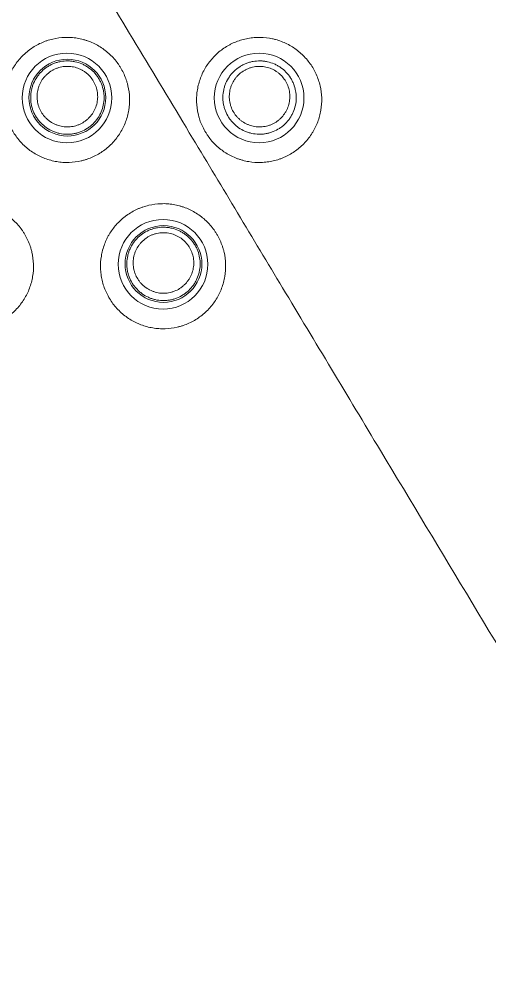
# Model space of a CAD drawing. Header units: millimetres. Extents: x 70151 to 230897, y 35202 to 113211.
# Drawn here: x 178046.19 to 178053.5, y 69169.8 to 69184.49 of the extents above; entities that cross this region are included whole.
import ezdxf

# ---------------------------------------------------------------- set-up
doc = ezdxf.new("R2010")
doc.units = ezdxf.units.MM
doc.header["$LTSCALE"] = 50
doc.layers.add('2-con', color=2, linetype='Continuous')
doc.layers.add('mark-B', color=2, linetype='Continuous', lineweight=20)

# ---------------------------------------------------------------- blocks, each defined once
blk = doc.blocks.new('무풍1WAY 대형')
at = {"layer": 'mark-B'}
for centre, radius in [((606.485, -421.226), 0.697), ((606.478, -421.23), 0.597), ((604.991, -423.813), 0.697), ((607.978, -423.813), 0.697), ((607.972, -423.818), 0.597)]:
    blk.add_circle(centre, radius, dxfattribs=at)
for points, knots in [([(572.565, -367.139), (574.049, -369.62), (577.024, -374.59), (581.484, -382.057), (585.953, -389.549), (590.429, -397.064), (594.256, -403.499), (597.2, -408.454), (598.983, -411.453), (600.87, -414.616), (602.41, -417.171), (603.866, -419.595), (604.839, -421.214), (605.834, -422.869), (606.85, -424.56), (607.655, -425.899), (608.44, -427.204), (609.459, -428.899), (610.544, -430.703), (611.565, -432.399), (612.402, -433.789), (613.131, -435.001), (614.275, -436.901), (616.913, -441.28), (621.157, -448.32), (624.792, -454.346), (626.609, -457.36)], [0, 0, 0, 0, 0.082173, 0.164629, 0.247365, 0.330382, 0.413678, 0.460685, 0.494678, 0.513157, 0.565744, 0.579792, 0.593839, 0.619662, 0.634913, 0.650164, 0.664277, 0.678389, 0.706654, 0.724414, 0.734957, 0.753014, 0.764846, 0.798371, 0.899185, 1, 1, 1, 1]), ([(605.512, -421.226), (605.51, -421.162), (605.514, -421.099), (605.53, -421.005), (605.536, -420.974), (605.553, -420.913), (605.563, -420.883), (605.596, -420.793), (605.624, -420.737), (605.674, -420.656), (605.692, -420.63), (605.731, -420.579), (605.752, -420.554), (605.817, -420.485), (605.864, -420.443), (605.942, -420.387), (605.969, -420.369), (606.025, -420.337), (606.081, -420.308), (606.14, -420.284), (606.186, -420.269), (606.201, -420.264), (606.232, -420.255), (606.248, -420.251), (606.326, -420.233), (606.389, -420.225), (606.485, -420.222), (606.517, -420.222), (606.565, -420.226), (606.581, -420.227), (606.613, -420.231), (606.629, -420.233), (606.708, -420.246), (606.769, -420.263), (606.844, -420.291), (606.859, -420.297), (606.888, -420.31), (606.903, -420.317), (606.946, -420.338), (606.974, -420.354), (607.055, -420.405), (607.105, -420.444), (607.175, -420.51), (607.197, -420.533), (607.239, -420.581), (607.278, -420.63), (607.312, -420.684), (607.344, -420.739), (607.358, -420.768), (607.397, -420.855), (607.418, -420.914), (607.435, -420.992), (607.439, -421.007), (607.444, -421.038), (607.447, -421.054), (607.453, -421.102), (607.455, -421.133), (607.458, -421.228), (607.454, -421.291), (607.441, -421.369), (607.438, -421.385), (607.432, -421.416), (607.42, -421.463), (607.396, -421.538), (607.371, -421.596), (607.35, -421.638), (607.343, -421.653), (607.328, -421.68), (607.32, -421.694), (607.277, -421.762), (607.239, -421.813), (607.174, -421.882), (607.151, -421.904), (607.115, -421.936), (607.103, -421.946), (607.078, -421.966), (607.065, -421.976), (607, -422.023), (606.945, -422.055), (606.873, -422.088), (606.858, -422.094), (606.828, -422.106), (606.813, -422.111), (606.767, -422.127), (606.737, -422.136), (606.644, -422.157), (606.58, -422.166), (606.5, -422.168), (606.484, -422.169), (606.452, -422.168), (606.403, -422.166), (606.324, -422.157), (606.262, -422.143), (606.216, -422.131), (606.2, -422.126), (606.17, -422.116), (606.154, -422.111), (606.079, -422.082), (606.022, -422.054), (605.941, -422.003), (605.915, -421.985), (605.864, -421.946), (605.84, -421.925), (605.771, -421.86), (605.729, -421.812), (605.683, -421.747), (605.674, -421.734), (605.657, -421.707), (605.632, -421.666), (605.596, -421.595), (605.573, -421.537), (605.558, -421.492), (605.553, -421.476), (605.544, -421.446), (605.54, -421.43), (605.522, -421.353), (605.514, -421.289), (605.512, -421.226)], [0, 0, 0, 0, 0.03125, 0.03125, 0.046875, 0.046875, 0.0625, 0.0625, 0.09375, 0.09375, 0.109375, 0.109375, 0.125, 0.125, 0.15625, 0.15625, 0.171875, 0.171875, 0.1875, 0.203125, 0.203125, 0.210938, 0.210938, 0.21875, 0.21875, 0.25, 0.25, 0.265625, 0.265625, 0.273438, 0.273438, 0.28125, 0.28125, 0.3125, 0.3125, 0.320313, 0.320313, 0.328125, 0.328125, 0.34375, 0.34375, 0.375, 0.375, 0.390625, 0.390625, 0.40625, 0.421875, 0.421875, 0.4375, 0.4375, 0.46875, 0.46875, 0.476563, 0.476563, 0.484375, 0.484375, 0.5, 0.5, 0.53125, 0.53125, 0.539063, 0.539063, 0.546875, 0.5625, 0.578125, 0.578125, 0.585938, 0.585938, 0.59375, 0.59375, 0.625, 0.625, 0.640625, 0.640625, 0.648438, 0.648438, 0.65625, 0.65625, 0.6875, 0.6875, 0.695313, 0.695313, 0.703125, 0.703125, 0.71875, 0.71875, 0.75, 0.75, 0.757812, 0.757812, 0.765625, 0.78125, 0.796875, 0.796875, 0.804687, 0.804687, 0.8125, 0.8125, 0.84375, 0.84375, 0.859375, 0.859375, 0.875, 0.875, 0.90625, 0.90625, 0.914063, 0.914063, 0.921875, 0.9375, 0.953125, 0.953125, 0.960938, 0.960938, 0.96875, 0.96875, 1, 1, 1, 1]), ([(608.499, -421.226), (608.497, -421.162), (608.501, -421.099), (608.517, -421.005), (608.523, -420.974), (608.54, -420.913), (608.55, -420.882), (608.583, -420.793), (608.611, -420.737), (608.661, -420.656), (608.679, -420.63), (608.718, -420.579), (608.739, -420.554), (608.804, -420.485), (608.852, -420.443), (608.93, -420.387), (608.957, -420.369), (609.012, -420.337), (609.069, -420.308), (609.128, -420.285), (609.173, -420.269), (609.189, -420.264), (609.219, -420.256), (609.235, -420.252), (609.314, -420.233), (609.377, -420.225), (609.472, -420.222), (609.504, -420.223), (609.552, -420.226), (609.569, -420.228), (609.601, -420.231), (609.616, -420.234), (609.695, -420.247), (609.757, -420.264), (609.831, -420.292), (609.846, -420.298), (609.876, -420.311), (609.89, -420.318), (609.933, -420.339), (609.961, -420.355), (610.042, -420.405), (610.092, -420.444), (610.162, -420.51), (610.184, -420.534), (610.226, -420.581), (610.265, -420.631), (610.299, -420.685), (610.331, -420.74), (610.345, -420.769), (610.384, -420.855), (610.405, -420.915), (610.422, -420.992), (610.425, -421.008), (610.431, -421.039), (610.434, -421.055), (610.44, -421.102), (610.442, -421.134), (610.445, -421.229), (610.441, -421.292), (610.428, -421.37), (610.425, -421.386), (610.418, -421.417), (610.407, -421.463), (610.383, -421.539), (610.358, -421.597), (610.337, -421.639), (610.33, -421.653), (610.314, -421.681), (610.306, -421.695), (610.264, -421.763), (610.225, -421.814), (610.16, -421.883), (610.138, -421.905), (610.102, -421.937), (610.089, -421.947), (610.064, -421.967), (610.051, -421.977), (609.987, -422.023), (609.932, -422.055), (609.859, -422.088), (609.844, -422.095), (609.814, -422.106), (609.799, -422.112), (609.754, -422.127), (609.723, -422.136), (609.63, -422.158), (609.566, -422.166), (609.486, -422.169), (609.47, -422.169), (609.438, -422.168), (609.39, -422.166), (609.311, -422.157), (609.248, -422.143), (609.202, -422.131), (609.187, -422.126), (609.156, -422.116), (609.141, -422.111), (609.066, -422.083), (609.009, -422.054), (608.928, -422.003), (608.902, -421.985), (608.851, -421.946), (608.827, -421.925), (608.757, -421.86), (608.716, -421.812), (608.669, -421.747), (608.661, -421.734), (608.643, -421.707), (608.619, -421.666), (608.583, -421.595), (608.56, -421.537), (608.544, -421.492), (608.54, -421.476), (608.531, -421.446), (608.527, -421.43), (608.509, -421.353), (608.501, -421.289), (608.499, -421.226)], [0, 0, 0, 0, 0.03125, 0.03125, 0.046875, 0.046875, 0.0625, 0.0625, 0.09375, 0.09375, 0.109375, 0.109375, 0.125, 0.125, 0.15625, 0.15625, 0.171875, 0.171875, 0.1875, 0.203125, 0.203125, 0.210937, 0.210937, 0.21875, 0.21875, 0.25, 0.25, 0.265625, 0.265625, 0.273438, 0.273438, 0.28125, 0.28125, 0.3125, 0.3125, 0.320313, 0.320313, 0.328125, 0.328125, 0.34375, 0.34375, 0.375, 0.375, 0.390625, 0.390625, 0.40625, 0.421875, 0.421875, 0.4375, 0.4375, 0.46875, 0.46875, 0.476563, 0.476563, 0.484375, 0.484375, 0.5, 0.5, 0.53125, 0.53125, 0.539063, 0.539063, 0.546875, 0.5625, 0.578125, 0.578125, 0.585938, 0.585938, 0.59375, 0.59375, 0.625, 0.625, 0.640625, 0.640625, 0.648438, 0.648438, 0.65625, 0.65625, 0.6875, 0.6875, 0.695313, 0.695313, 0.703125, 0.703125, 0.71875, 0.71875, 0.75, 0.75, 0.757813, 0.757813, 0.765625, 0.78125, 0.796875, 0.796875, 0.804688, 0.804688, 0.8125, 0.8125, 0.84375, 0.84375, 0.859375, 0.859375, 0.875, 0.875, 0.90625, 0.90625, 0.914063, 0.914063, 0.921875, 0.9375, 0.953125, 0.953125, 0.960938, 0.960938, 0.96875, 0.96875, 1, 1, 1, 1]), ([(606.063, -421.622), (606.037, -421.595), (606.014, -421.565), (605.984, -421.518), (605.975, -421.501), (605.959, -421.468), (605.951, -421.451), (605.932, -421.399), (605.922, -421.363), (605.913, -421.308), (605.91, -421.289), (605.908, -421.252), (605.908, -421.233), (605.909, -421.178), (605.914, -421.141), (605.931, -421.068), (605.942, -421.032), (605.965, -420.982), (605.974, -420.965), (605.992, -420.933), (606.002, -420.917), (606.035, -420.871), (606.059, -420.843), (606.1, -420.805), (606.114, -420.792), (606.144, -420.769), (606.159, -420.759), (606.206, -420.729), (606.24, -420.712), (606.292, -420.692), (606.31, -420.686), (606.346, -420.676), (606.383, -420.668), (606.42, -420.664), (606.448, -420.662), (606.457, -420.661), (606.476, -420.661), (606.486, -420.661), (606.533, -420.663), (606.57, -420.667), (606.624, -420.68), (606.642, -420.685), (606.669, -420.694), (606.678, -420.697), (606.695, -420.704), (606.704, -420.708), (606.747, -420.727), (606.779, -420.745), (606.825, -420.778), (606.84, -420.79), (606.868, -420.815), (606.881, -420.828), (606.907, -420.855), (606.919, -420.869), (606.942, -420.899), (606.953, -420.914), (606.982, -420.962), (606.999, -420.995), (607.015, -421.039), (607.018, -421.048), (607.024, -421.065), (607.032, -421.092), (607.042, -421.137), (607.046, -421.174), (607.049, -421.211), (607.049, -421.23), (607.047, -421.286), (607.042, -421.323), (607.03, -421.377), (607.025, -421.395), (607.013, -421.431), (607.006, -421.448), (606.983, -421.499), (606.965, -421.531), (606.933, -421.577), (606.921, -421.592), (606.896, -421.62), (606.883, -421.633), (606.843, -421.672), (606.813, -421.695), (606.75, -421.735), (606.716, -421.751), (606.664, -421.771), (606.646, -421.777), (606.61, -421.787), (606.591, -421.791), (606.536, -421.8), (606.499, -421.803), (606.443, -421.801), (606.424, -421.8), (606.386, -421.795), (606.368, -421.791), (606.313, -421.779), (606.278, -421.767), (606.235, -421.748), (606.227, -421.744), (606.21, -421.735), (606.185, -421.722), (606.162, -421.706), (606.116, -421.674), (606.088, -421.65), (606.063, -421.622)], [0, 0, 0, 0, 0.03125, 0.03125, 0.046875, 0.046875, 0.0625, 0.0625, 0.09375, 0.09375, 0.109375, 0.109375, 0.125, 0.125, 0.15625, 0.15625, 0.1875, 0.1875, 0.203125, 0.203125, 0.21875, 0.21875, 0.25, 0.25, 0.265625, 0.265625, 0.28125, 0.28125, 0.3125, 0.3125, 0.328125, 0.328125, 0.34375, 0.359375, 0.359375, 0.367188, 0.367188, 0.375, 0.375, 0.40625, 0.40625, 0.421875, 0.421875, 0.429688, 0.429688, 0.4375, 0.4375, 0.46875, 0.46875, 0.484375, 0.484375, 0.5, 0.5, 0.515625, 0.515625, 0.53125, 0.53125, 0.5625, 0.5625, 0.570313, 0.570313, 0.578125, 0.59375, 0.609375, 0.609375, 0.625, 0.625, 0.65625, 0.65625, 0.671875, 0.671875, 0.6875, 0.6875, 0.71875, 0.71875, 0.734375, 0.734375, 0.75, 0.75, 0.78125, 0.78125, 0.8125, 0.8125, 0.828125, 0.828125, 0.84375, 0.84375, 0.875, 0.875, 0.890625, 0.890625, 0.90625, 0.90625, 0.9375, 0.9375, 0.945312, 0.945312, 0.953125, 0.96875, 0.96875, 1, 1, 1, 1]), ([(606.135, -421.568), (606.146, -421.58), (606.157, -421.591), (606.18, -421.611), (606.204, -421.63), (606.23, -421.647), (606.257, -421.662), (606.271, -421.669), (606.313, -421.688), (606.343, -421.698), (606.388, -421.708), (606.403, -421.711), (606.434, -421.715), (606.449, -421.716), (606.496, -421.718), (606.527, -421.715), (606.572, -421.708), (606.588, -421.704), (606.618, -421.696), (606.647, -421.686), (606.675, -421.674), (606.703, -421.66), (606.716, -421.653), (606.756, -421.628), (606.78, -421.609), (606.813, -421.577), (606.824, -421.566), (606.844, -421.543), (606.854, -421.53), (606.881, -421.493), (606.896, -421.466), (606.914, -421.424), (606.92, -421.41), (606.93, -421.38), (606.934, -421.366), (606.944, -421.321), (606.948, -421.291), (606.949, -421.244), (606.949, -421.229), (606.947, -421.198), (606.943, -421.168), (606.937, -421.138), (606.929, -421.109), (606.924, -421.094), (606.908, -421.05), (606.894, -421.023), (606.87, -420.984), (606.861, -420.971), (606.842, -420.947), (606.832, -420.935), (606.811, -420.912), (606.8, -420.902), (606.777, -420.881), (606.764, -420.872), (606.727, -420.845), (606.7, -420.829), (606.658, -420.81), (606.643, -420.805), (606.614, -420.795), (606.599, -420.791), (606.554, -420.78), (606.523, -420.776), (606.476, -420.775), (606.461, -420.775), (606.43, -420.777), (606.399, -420.781), (606.369, -420.788), (606.339, -420.796), (606.324, -420.801), (606.281, -420.818), (606.253, -420.831), (606.214, -420.856), (606.201, -420.865), (606.177, -420.884), (606.165, -420.894), (606.132, -420.926), (606.112, -420.949), (606.085, -420.987), (606.077, -421), (606.061, -421.027), (606.054, -421.04), (606.036, -421.082), (606.026, -421.111), (606.012, -421.172), (606.008, -421.202), (606.007, -421.248), (606.007, -421.263), (606.01, -421.294), (606.011, -421.309), (606.019, -421.354), (606.027, -421.384), (606.043, -421.427), (606.049, -421.441), (606.063, -421.469), (606.071, -421.482), (606.095, -421.521), (606.114, -421.546), (606.135, -421.568)], [0, 0, 0, 0, 0.015625, 0.015625, 0.03125, 0.046875, 0.046875, 0.0625, 0.0625, 0.09375, 0.09375, 0.109375, 0.109375, 0.125, 0.125, 0.15625, 0.15625, 0.171875, 0.171875, 0.1875, 0.203125, 0.203125, 0.21875, 0.21875, 0.25, 0.25, 0.265625, 0.265625, 0.28125, 0.28125, 0.3125, 0.3125, 0.328125, 0.328125, 0.34375, 0.34375, 0.375, 0.375, 0.390625, 0.390625, 0.40625, 0.421875, 0.421875, 0.4375, 0.4375, 0.46875, 0.46875, 0.484375, 0.484375, 0.5, 0.5, 0.515625, 0.515625, 0.53125, 0.53125, 0.5625, 0.5625, 0.578125, 0.578125, 0.59375, 0.59375, 0.625, 0.625, 0.640625, 0.640625, 0.65625, 0.671875, 0.671875, 0.6875, 0.6875, 0.71875, 0.71875, 0.734375, 0.734375, 0.75, 0.75, 0.78125, 0.78125, 0.796875, 0.796875, 0.8125, 0.8125, 0.84375, 0.84375, 0.875, 0.875, 0.890625, 0.890625, 0.90625, 0.90625, 0.9375, 0.9375, 0.953125, 0.953125, 0.96875, 0.96875, 1, 1, 1, 1]), ([(604.019, -423.813), (604.021, -423.877), (604.029, -423.939), (604.05, -424.032), (604.059, -424.062), (604.079, -424.122), (604.091, -424.152), (604.13, -424.239), (604.161, -424.294), (604.216, -424.371), (604.236, -424.397), (604.278, -424.445), (604.3, -424.468), (604.37, -424.533), (604.42, -424.572), (604.501, -424.623), (604.529, -424.639), (604.587, -424.668), (604.645, -424.693), (604.705, -424.713), (604.752, -424.725), (604.767, -424.729), (604.799, -424.736), (604.815, -424.739), (604.894, -424.752), (604.958, -424.757), (605.053, -424.754), (605.085, -424.751), (605.133, -424.745), (605.149, -424.742), (605.181, -424.736), (605.196, -424.733), (605.274, -424.715), (605.335, -424.695), (605.407, -424.661), (605.422, -424.654), (605.45, -424.64), (605.465, -424.632), (605.506, -424.608), (605.533, -424.591), (605.61, -424.535), (605.658, -424.493), (605.724, -424.423), (605.744, -424.398), (605.783, -424.348), (605.819, -424.296), (605.85, -424.24), (605.878, -424.183), (605.89, -424.154), (605.924, -424.064), (605.94, -424.003), (605.953, -423.925), (605.955, -423.91), (605.959, -423.878), (605.96, -423.862), (605.964, -423.815), (605.964, -423.783), (605.961, -423.688), (605.953, -423.626), (605.935, -423.548), (605.931, -423.533), (605.923, -423.502), (605.909, -423.456), (605.88, -423.383), (605.851, -423.326), (605.828, -423.285), (605.819, -423.272), (605.802, -423.245), (605.793, -423.231), (605.747, -423.166), (605.705, -423.118), (605.636, -423.053), (605.612, -423.032), (605.574, -423.003), (605.561, -422.993), (605.535, -422.975), (605.521, -422.966), (605.454, -422.924), (605.397, -422.895), (605.322, -422.867), (605.307, -422.861), (605.277, -422.852), (605.261, -422.847), (605.214, -422.834), (605.183, -422.827), (605.089, -422.812), (605.025, -422.807), (604.945, -422.81), (604.929, -422.811), (604.896, -422.813), (604.849, -422.818), (604.77, -422.832), (604.709, -422.85), (604.663, -422.865), (604.648, -422.871), (604.618, -422.883), (604.603, -422.889), (604.53, -422.922), (604.475, -422.954), (604.398, -423.01), (604.373, -423.03), (604.325, -423.072), (604.302, -423.094), (604.237, -423.164), (604.198, -423.214), (604.156, -423.282), (604.148, -423.296), (604.132, -423.324), (604.11, -423.366), (604.079, -423.439), (604.06, -423.499), (604.047, -423.545), (604.044, -423.56), (604.037, -423.591), (604.034, -423.607), (604.021, -423.686), (604.017, -423.749), (604.019, -423.813)], [0, 0, 0, 0, 0.03125, 0.03125, 0.046875, 0.046875, 0.0625, 0.0625, 0.09375, 0.09375, 0.109375, 0.109375, 0.125, 0.125, 0.15625, 0.15625, 0.171875, 0.171875, 0.1875, 0.203125, 0.203125, 0.210938, 0.210938, 0.21875, 0.21875, 0.25, 0.25, 0.265625, 0.265625, 0.273438, 0.273438, 0.28125, 0.28125, 0.3125, 0.3125, 0.320313, 0.320313, 0.328125, 0.328125, 0.34375, 0.34375, 0.375, 0.375, 0.390625, 0.390625, 0.40625, 0.421875, 0.421875, 0.4375, 0.4375, 0.46875, 0.46875, 0.476563, 0.476563, 0.484375, 0.484375, 0.5, 0.5, 0.53125, 0.53125, 0.539063, 0.539063, 0.546875, 0.5625, 0.578125, 0.578125, 0.585938, 0.585938, 0.59375, 0.59375, 0.625, 0.625, 0.640625, 0.640625, 0.648438, 0.648438, 0.65625, 0.65625, 0.6875, 0.6875, 0.695313, 0.695313, 0.703125, 0.703125, 0.71875, 0.71875, 0.75, 0.75, 0.757813, 0.757813, 0.765625, 0.78125, 0.796875, 0.796875, 0.804688, 0.804688, 0.8125, 0.8125, 0.84375, 0.84375, 0.859375, 0.859375, 0.875, 0.875, 0.90625, 0.90625, 0.914063, 0.914063, 0.921875, 0.9375, 0.953125, 0.953125, 0.960938, 0.960938, 0.96875, 0.96875, 1, 1, 1, 1]), ([(607.006, -423.813), (607.004, -423.749), (607.008, -423.686), (607.023, -423.593), (607.03, -423.562), (607.046, -423.5), (607.056, -423.47), (607.09, -423.381), (607.118, -423.324), (607.168, -423.243), (607.186, -423.217), (607.225, -423.166), (607.245, -423.141), (607.31, -423.072), (607.358, -423.03), (607.435, -422.974), (607.463, -422.956), (607.518, -422.924), (607.575, -422.895), (607.634, -422.871), (607.679, -422.856), (607.694, -422.851), (607.725, -422.842), (607.741, -422.838), (607.819, -422.82), (607.883, -422.812), (607.978, -422.809), (608.01, -422.809), (608.058, -422.812), (608.074, -422.814), (608.106, -422.817), (608.122, -422.82), (608.201, -422.833), (608.263, -422.849), (608.337, -422.878), (608.352, -422.884), (608.382, -422.897), (608.396, -422.904), (608.439, -422.925), (608.467, -422.941), (608.548, -422.991), (608.598, -423.03), (608.668, -423.096), (608.691, -423.119), (608.732, -423.167), (608.771, -423.217), (608.806, -423.27), (608.837, -423.325), (608.852, -423.354), (608.891, -423.441), (608.911, -423.501), (608.929, -423.578), (608.932, -423.593), (608.938, -423.625), (608.94, -423.64), (608.947, -423.688), (608.949, -423.719), (608.952, -423.814), (608.948, -423.877), (608.935, -423.955), (608.932, -423.971), (608.926, -424.002), (608.914, -424.049), (608.89, -424.124), (608.865, -424.182), (608.844, -424.225), (608.837, -424.239), (608.822, -424.267), (608.814, -424.281), (608.772, -424.349), (608.733, -424.399), (608.668, -424.469), (608.646, -424.491), (608.61, -424.522), (608.597, -424.533), (608.572, -424.553), (608.559, -424.562), (608.495, -424.609), (608.44, -424.641), (608.367, -424.674), (608.352, -424.68), (608.323, -424.692), (608.307, -424.698), (608.262, -424.714), (608.231, -424.722), (608.138, -424.744), (608.075, -424.753), (607.994, -424.755), (607.978, -424.755), (607.946, -424.755), (607.898, -424.753), (607.819, -424.744), (607.756, -424.73), (607.71, -424.718), (607.695, -424.713), (607.664, -424.703), (607.649, -424.698), (607.574, -424.669), (607.517, -424.641), (607.436, -424.59), (607.409, -424.572), (607.358, -424.533), (607.334, -424.512), (607.265, -424.447), (607.223, -424.399), (607.177, -424.334), (607.168, -424.321), (607.151, -424.294), (607.126, -424.253), (607.09, -424.183), (607.067, -424.124), (607.052, -424.079), (607.047, -424.064), (607.038, -424.033), (607.034, -424.018), (607.016, -423.94), (607.008, -423.877), (607.006, -423.813)], [0, 0, 0, 0, 0.03125, 0.03125, 0.046875, 0.046875, 0.0625, 0.0625, 0.09375, 0.09375, 0.109375, 0.109375, 0.125, 0.125, 0.15625, 0.15625, 0.171875, 0.171875, 0.1875, 0.203125, 0.203125, 0.210938, 0.210938, 0.21875, 0.21875, 0.25, 0.25, 0.265625, 0.265625, 0.273438, 0.273438, 0.28125, 0.28125, 0.3125, 0.3125, 0.320313, 0.320313, 0.328125, 0.328125, 0.34375, 0.34375, 0.375, 0.375, 0.390625, 0.390625, 0.40625, 0.421875, 0.421875, 0.4375, 0.4375, 0.46875, 0.46875, 0.476563, 0.476563, 0.484375, 0.484375, 0.5, 0.5, 0.53125, 0.53125, 0.539063, 0.539063, 0.546875, 0.5625, 0.578125, 0.578125, 0.585937, 0.585937, 0.59375, 0.59375, 0.625, 0.625, 0.640625, 0.640625, 0.648437, 0.648437, 0.65625, 0.65625, 0.6875, 0.6875, 0.695312, 0.695312, 0.703125, 0.703125, 0.71875, 0.71875, 0.75, 0.75, 0.757812, 0.757812, 0.765625, 0.78125, 0.796875, 0.796875, 0.804687, 0.804687, 0.8125, 0.8125, 0.84375, 0.84375, 0.859375, 0.859375, 0.875, 0.875, 0.90625, 0.90625, 0.914062, 0.914062, 0.921875, 0.9375, 0.953125, 0.953125, 0.960937, 0.960937, 0.96875, 0.96875, 1, 1, 1, 1]), ([(604.574, -424.215), (604.547, -424.187), (604.524, -424.158), (604.494, -424.111), (604.485, -424.095), (604.468, -424.061), (604.46, -424.044), (604.44, -423.992), (604.43, -423.957), (604.42, -423.902), (604.417, -423.883), (604.414, -423.846), (604.414, -423.827), (604.415, -423.772), (604.419, -423.735), (604.435, -423.662), (604.446, -423.626), (604.468, -423.575), (604.476, -423.559), (604.495, -423.526), (604.505, -423.51), (604.536, -423.464), (604.56, -423.435), (604.601, -423.397), (604.615, -423.384), (604.644, -423.361), (604.659, -423.35), (604.706, -423.319), (604.739, -423.302), (604.792, -423.282), (604.81, -423.276), (604.846, -423.265), (604.882, -423.257), (604.919, -423.252), (604.947, -423.25), (604.956, -423.249), (604.975, -423.248), (604.985, -423.248), (605.032, -423.249), (605.069, -423.254), (605.124, -423.265), (605.142, -423.27), (605.169, -423.279), (605.178, -423.282), (605.195, -423.289), (605.204, -423.292), (605.247, -423.311), (605.279, -423.329), (605.325, -423.361), (605.34, -423.373), (605.369, -423.397), (605.383, -423.41), (605.409, -423.437), (605.421, -423.451), (605.444, -423.481), (605.455, -423.496), (605.485, -423.543), (605.502, -423.576), (605.519, -423.62), (605.522, -423.628), (605.528, -423.646), (605.536, -423.673), (605.547, -423.718), (605.552, -423.755), (605.554, -423.792), (605.555, -423.811), (605.554, -423.867), (605.55, -423.903), (605.538, -423.958), (605.533, -423.976), (605.522, -424.011), (605.515, -424.029), (605.493, -424.08), (605.475, -424.112), (605.443, -424.159), (605.432, -424.174), (605.407, -424.202), (605.395, -424.216), (605.355, -424.254), (605.325, -424.278), (605.278, -424.308), (605.262, -424.318), (605.228, -424.335), (605.194, -424.35), (605.159, -424.362), (605.123, -424.373), (605.104, -424.377), (605.049, -424.387), (605.012, -424.39), (604.956, -424.389), (604.937, -424.388), (604.899, -424.383), (604.881, -424.38), (604.826, -424.368), (604.791, -424.357), (604.748, -424.338), (604.739, -424.334), (604.722, -424.326), (604.697, -424.312), (604.674, -424.298), (604.628, -424.266), (604.6, -424.242), (604.574, -424.215)], [0, 0, 0, 0, 0.03125, 0.03125, 0.046875, 0.046875, 0.0625, 0.0625, 0.09375, 0.09375, 0.109375, 0.109375, 0.125, 0.125, 0.15625, 0.15625, 0.1875, 0.1875, 0.203125, 0.203125, 0.21875, 0.21875, 0.25, 0.25, 0.265625, 0.265625, 0.28125, 0.28125, 0.3125, 0.3125, 0.328125, 0.328125, 0.34375, 0.359375, 0.359375, 0.367187, 0.367187, 0.375, 0.375, 0.40625, 0.40625, 0.421875, 0.421875, 0.429687, 0.429687, 0.4375, 0.4375, 0.46875, 0.46875, 0.484375, 0.484375, 0.5, 0.5, 0.515625, 0.515625, 0.53125, 0.53125, 0.5625, 0.5625, 0.570312, 0.570312, 0.578125, 0.59375, 0.609375, 0.609375, 0.625, 0.625, 0.65625, 0.65625, 0.671875, 0.671875, 0.6875, 0.6875, 0.71875, 0.71875, 0.734375, 0.734375, 0.75, 0.75, 0.78125, 0.78125, 0.796875, 0.796875, 0.8125, 0.828125, 0.828125, 0.84375, 0.84375, 0.875, 0.875, 0.890625, 0.890625, 0.90625, 0.90625, 0.9375, 0.9375, 0.945312, 0.945312, 0.953125, 0.96875, 0.96875, 1, 1, 1, 1]), ([(607.563, -424.217), (607.537, -424.19), (607.514, -424.161), (607.483, -424.114), (607.474, -424.098), (607.457, -424.064), (607.449, -424.047), (607.428, -423.996), (607.418, -423.96), (607.408, -423.905), (607.405, -423.886), (607.402, -423.849), (607.401, -423.831), (607.402, -423.775), (607.406, -423.738), (607.421, -423.665), (607.433, -423.629), (607.454, -423.578), (607.463, -423.562), (607.48, -423.529), (607.49, -423.513), (607.522, -423.466), (607.546, -423.438), (607.586, -423.399), (607.6, -423.386), (607.629, -423.363), (607.644, -423.352), (607.691, -423.321), (607.724, -423.304), (607.776, -423.283), (607.794, -423.277), (607.83, -423.266), (607.866, -423.257), (607.903, -423.252), (607.931, -423.25), (607.941, -423.249), (607.959, -423.249), (607.969, -423.248), (608.016, -423.249), (608.053, -423.253), (608.108, -423.265), (608.126, -423.269), (608.153, -423.278), (608.162, -423.281), (608.18, -423.288), (608.188, -423.291), (608.231, -423.309), (608.264, -423.327), (608.31, -423.359), (608.325, -423.371), (608.354, -423.395), (608.368, -423.408), (608.394, -423.435), (608.406, -423.449), (608.43, -423.478), (608.441, -423.493), (608.471, -423.54), (608.488, -423.573), (608.505, -423.616), (608.509, -423.625), (608.515, -423.643), (608.523, -423.67), (608.534, -423.715), (608.539, -423.751), (608.542, -423.788), (608.542, -423.807), (608.542, -423.863), (608.538, -423.9), (608.526, -423.955), (608.522, -423.973), (608.51, -424.008), (608.504, -424.026), (608.482, -424.077), (608.464, -424.11), (608.432, -424.156), (608.421, -424.171), (608.397, -424.2), (608.384, -424.213), (608.345, -424.252), (608.316, -424.276), (608.268, -424.307), (608.252, -424.316), (608.219, -424.333), (608.185, -424.349), (608.15, -424.361), (608.114, -424.372), (608.095, -424.376), (608.04, -424.386), (608.003, -424.39), (607.947, -424.389), (607.928, -424.388), (607.89, -424.384), (607.872, -424.381), (607.817, -424.369), (607.781, -424.358), (607.738, -424.339), (607.73, -424.335), (607.713, -424.327), (607.688, -424.314), (607.664, -424.299), (607.618, -424.268), (607.59, -424.244), (607.563, -424.217)], [0, 0, 0, 0, 0.03125, 0.03125, 0.046875, 0.046875, 0.0625, 0.0625, 0.09375, 0.09375, 0.109375, 0.109375, 0.125, 0.125, 0.15625, 0.15625, 0.1875, 0.1875, 0.203125, 0.203125, 0.21875, 0.21875, 0.25, 0.25, 0.265625, 0.265625, 0.28125, 0.28125, 0.3125, 0.3125, 0.328125, 0.328125, 0.34375, 0.359375, 0.359375, 0.367188, 0.367188, 0.375, 0.375, 0.40625, 0.40625, 0.421875, 0.421875, 0.429688, 0.429688, 0.4375, 0.4375, 0.46875, 0.46875, 0.484375, 0.484375, 0.5, 0.5, 0.515625, 0.515625, 0.53125, 0.53125, 0.5625, 0.5625, 0.570313, 0.570313, 0.578125, 0.59375, 0.609375, 0.609375, 0.625, 0.625, 0.65625, 0.65625, 0.671875, 0.671875, 0.6875, 0.6875, 0.71875, 0.71875, 0.734375, 0.734375, 0.75, 0.75, 0.78125, 0.78125, 0.796875, 0.796875, 0.8125, 0.828125, 0.828125, 0.84375, 0.84375, 0.875, 0.875, 0.890625, 0.890625, 0.90625, 0.90625, 0.9375, 0.9375, 0.945313, 0.945313, 0.953125, 0.96875, 0.96875, 1, 1, 1, 1]), ([(604.645, -424.16), (604.656, -424.171), (604.667, -424.182), (604.691, -424.202), (604.715, -424.221), (604.741, -424.237), (604.768, -424.252), (604.782, -424.259), (604.825, -424.278), (604.854, -424.287), (604.9, -424.297), (604.915, -424.3), (604.946, -424.303), (604.961, -424.304), (605.008, -424.305), (605.039, -424.302), (605.084, -424.294), (605.1, -424.29), (605.129, -424.282), (605.159, -424.272), (605.187, -424.259), (605.214, -424.245), (605.228, -424.237), (605.267, -424.212), (605.291, -424.193), (605.324, -424.16), (605.334, -424.149), (605.354, -424.126), (605.364, -424.113), (605.39, -424.075), (605.405, -424.048), (605.423, -424.006), (605.428, -423.992), (605.438, -423.962), (605.442, -423.948), (605.451, -423.903), (605.455, -423.872), (605.455, -423.826), (605.455, -423.811), (605.452, -423.78), (605.449, -423.75), (605.442, -423.72), (605.433, -423.691), (605.428, -423.676), (605.411, -423.633), (605.398, -423.606), (605.373, -423.567), (605.364, -423.554), (605.345, -423.53), (605.335, -423.518), (605.313, -423.496), (605.302, -423.485), (605.278, -423.465), (605.266, -423.456), (605.228, -423.429), (605.201, -423.414), (605.158, -423.396), (605.144, -423.39), (605.114, -423.381), (605.099, -423.377), (605.054, -423.367), (605.023, -423.363), (604.976, -423.363), (604.961, -423.363), (604.93, -423.366), (604.899, -423.37), (604.869, -423.377), (604.84, -423.385), (604.825, -423.39), (604.781, -423.408), (604.754, -423.422), (604.715, -423.447), (604.703, -423.456), (604.679, -423.475), (604.667, -423.486), (604.634, -423.518), (604.614, -423.541), (604.588, -423.579), (604.58, -423.592), (604.565, -423.619), (604.558, -423.633), (604.54, -423.675), (604.531, -423.704), (604.518, -423.765), (604.514, -423.795), (604.513, -423.841), (604.514, -423.856), (604.516, -423.887), (604.518, -423.902), (604.527, -423.948), (604.535, -423.977), (604.552, -424.02), (604.558, -424.034), (604.572, -424.061), (604.58, -424.075), (604.605, -424.114), (604.624, -424.138), (604.645, -424.16)], [0, 0, 0, 0, 0.015625, 0.015625, 0.03125, 0.046875, 0.046875, 0.0625, 0.0625, 0.09375, 0.09375, 0.109375, 0.109375, 0.125, 0.125, 0.15625, 0.15625, 0.171875, 0.171875, 0.1875, 0.203125, 0.203125, 0.21875, 0.21875, 0.25, 0.25, 0.265625, 0.265625, 0.28125, 0.28125, 0.3125, 0.3125, 0.328125, 0.328125, 0.34375, 0.34375, 0.375, 0.375, 0.390625, 0.390625, 0.40625, 0.421875, 0.421875, 0.4375, 0.4375, 0.46875, 0.46875, 0.484375, 0.484375, 0.5, 0.5, 0.515625, 0.515625, 0.53125, 0.53125, 0.5625, 0.5625, 0.578125, 0.578125, 0.59375, 0.59375, 0.625, 0.625, 0.640625, 0.640625, 0.65625, 0.671875, 0.671875, 0.6875, 0.6875, 0.71875, 0.71875, 0.734375, 0.734375, 0.75, 0.75, 0.78125, 0.78125, 0.796875, 0.796875, 0.8125, 0.8125, 0.84375, 0.84375, 0.875, 0.875, 0.890625, 0.890625, 0.90625, 0.90625, 0.9375, 0.9375, 0.953125, 0.953125, 0.96875, 0.96875, 1, 1, 1, 1]), ([(607.635, -424.162), (607.645, -424.173), (607.657, -424.184), (607.68, -424.204), (607.705, -424.222), (607.731, -424.239), (607.758, -424.253), (607.772, -424.26), (607.815, -424.279), (607.844, -424.288), (607.89, -424.298), (607.905, -424.3), (607.936, -424.303), (607.952, -424.304), (607.998, -424.305), (608.029, -424.302), (608.075, -424.293), (608.09, -424.29), (608.12, -424.281), (608.149, -424.271), (608.177, -424.258), (608.204, -424.244), (608.217, -424.236), (608.256, -424.21), (608.28, -424.191), (608.313, -424.158), (608.324, -424.147), (608.343, -424.123), (608.353, -424.111), (608.379, -424.073), (608.393, -424.046), (608.411, -424.004), (608.417, -423.989), (608.426, -423.96), (608.43, -423.945), (608.439, -423.9), (608.442, -423.87), (608.443, -423.824), (608.442, -423.808), (608.44, -423.777), (608.436, -423.747), (608.429, -423.717), (608.42, -423.688), (608.415, -423.673), (608.398, -423.63), (608.384, -423.603), (608.359, -423.565), (608.35, -423.552), (608.331, -423.528), (608.32, -423.516), (608.299, -423.494), (608.287, -423.484), (608.264, -423.464), (608.251, -423.454), (608.213, -423.428), (608.186, -423.413), (608.143, -423.395), (608.129, -423.389), (608.099, -423.38), (608.084, -423.376), (608.039, -423.366), (608.008, -423.363), (607.961, -423.363), (607.946, -423.363), (607.915, -423.366), (607.884, -423.37), (607.854, -423.377), (607.825, -423.386), (607.81, -423.391), (607.767, -423.409), (607.739, -423.423), (607.701, -423.448), (607.688, -423.458), (607.664, -423.477), (607.652, -423.487), (607.62, -423.52), (607.6, -423.543), (607.574, -423.581), (607.566, -423.595), (607.551, -423.622), (607.544, -423.636), (607.527, -423.678), (607.517, -423.707), (607.505, -423.768), (607.501, -423.798), (607.501, -423.844), (607.502, -423.859), (607.504, -423.89), (607.506, -423.905), (607.515, -423.95), (607.523, -423.98), (607.54, -424.022), (607.547, -424.036), (607.561, -424.064), (607.569, -424.077), (607.594, -424.116), (607.613, -424.14), (607.635, -424.162)], [0, 0, 0, 0, 0.015625, 0.015625, 0.03125, 0.046875, 0.046875, 0.0625, 0.0625, 0.09375, 0.09375, 0.109375, 0.109375, 0.125, 0.125, 0.15625, 0.15625, 0.171875, 0.171875, 0.1875, 0.203125, 0.203125, 0.21875, 0.21875, 0.25, 0.25, 0.265625, 0.265625, 0.28125, 0.28125, 0.3125, 0.3125, 0.328125, 0.328125, 0.34375, 0.34375, 0.375, 0.375, 0.390625, 0.390625, 0.40625, 0.421875, 0.421875, 0.4375, 0.4375, 0.46875, 0.46875, 0.484375, 0.484375, 0.5, 0.5, 0.515625, 0.515625, 0.53125, 0.53125, 0.5625, 0.5625, 0.578125, 0.578125, 0.59375, 0.59375, 0.625, 0.625, 0.640625, 0.640625, 0.65625, 0.671875, 0.671875, 0.6875, 0.6875, 0.71875, 0.71875, 0.734375, 0.734375, 0.75, 0.75, 0.78125, 0.78125, 0.796875, 0.796875, 0.8125, 0.8125, 0.84375, 0.84375, 0.875, 0.875, 0.890625, 0.890625, 0.90625, 0.90625, 0.9375, 0.9375, 0.953125, 0.953125, 0.96875, 0.96875, 1, 1, 1, 1])]:
    blk.add_open_spline(points, degree=3, knots=knots, dxfattribs=at)
blk = doc.blocks.new('dpdjzjs')
at = {"layer": 'mark-B', "rotation": 180}
blk.add_blockref('무풍1WAY 대형', (178654.915, 88751.491), dxfattribs=at)

msp = doc.modelspace()

# ---------------------------------------------------------------- block references
at = {"layer": '2-con'}
msp.add_blockref('dpdjzjs', (0, -19992.043), dxfattribs=at)

doc.saveas('drawing.dxf')
